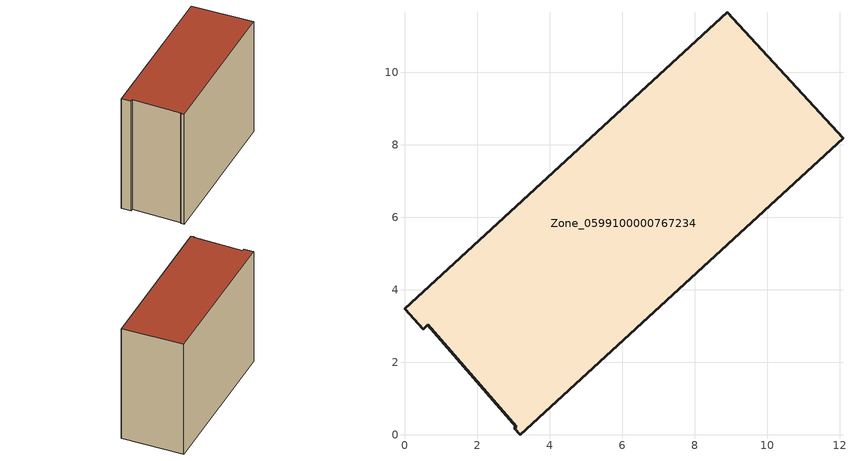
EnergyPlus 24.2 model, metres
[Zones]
Zone_0599100000767234
 floor ground (C_G): 3.03,0.18 3.07,0.23 0.64,3.04 0.52,2.92 0,3.48 8.9,11.66 12.09,8.18 3.19,0 z3.4
 wall outside (C_F): 0.52,2.92 0.64,3.04 3.07,0.23 3.03,0.18 3.19,0 12.09,8.18 8.9,11.66 0,3.48 0.52,2.92 z3.4:12.66
 roof outside (C_R): 3.07,0.23 3.03,0.18 3.19,0 12.09,8.18 8.9,11.66 0,3.48 0.52,2.92 0.64,3.04 z12.66
[BUILDING]
Pand.0599100000767234: North Axis=0; Terrain=City; Loads Convergence Tolerance Value=0.04; Temperature Convergence Tolerance Value=0.4; Solar Distribution=FullExterior; Maximum Number of Warmup Days=25; Minimum Number of Warmup Days=1
[Site:Location]
Rotterdam.The.Hague.AP_ZH_NLD Design_Conditions: Latitude=51.96; Longitude=4.45; Time Zone=1; Elevation=-4.5
[SITE:GROUNDTEMPERATURE:BUILDINGSURFACE]
18, 18, 18, 18, 18, 18, 18, 18, 18, 18, 18, 18
[MATERIAL] Thermal Absorptance=0.9; Solar Absorptance=0.7; Visible Absorptance=0.7
Name | Roughness | Thickness | Conductivity | Density | Specific Heat
G.TI.2006-2014 | MediumSmooth | 0.15 | 0.06 | 540 | 1210
F.TI.2006-2014 | Rough | 0.3 | 0.12 | 1920 | 840
R.TI.2006-2014 | MediumRough | 0.2 | 0.08 | 1500 | 1000
[CONSTRUCTION]
C_G: G.TI.2006-2014
C_F: F.TI.2006-2014
C_R: R.TI.2006-2014
[ZONE]
Zone_0599100000767234: Type=1; Multiplier=1; Ceiling Height=Autocalculate; Volume=Autocalculate; Floor Area=autocalculate; Part of Total Floor Area=Yes
[ZONEINFILTRATION:DESIGNFLOWRATE]
Infil_Zone_0599100000767234: Zone or ZoneList or Space or SpaceList=Zone_0599100000767234; Schedule=AlwaysOn; Design Flow Rate Calculation Method=Flow/Area; Flow Rate per Floor Area=0.0015; Constant Term Coefficient=1; Temperature Term Coefficient=0; Velocity Term Coefficient=0; Velocity Squared Term Coefficient=0
[HVACTEMPLATE:ZONE:IDEALLOADSAIRSYSTEM]
Zone_0599100000767234: Maximum Heating Supply Air Temperature=50; Minimum Cooling Supply Air Temperature=13; Maximum Heating Supply Air Humidity Ratio=0.0156; Minimum Cooling Supply Air Humidity Ratio=0.0077; Heating Limit=NoLimit; Cooling Limit=NoLimit; Dehumidification Control Type=ConstantSensibleHeatRatio; Cooling Sensible Heat Ratio=0.7; Dehumidification Setpoint=60; Humidification Control Type=None; Humidification Setpoint=30; Outdoor Air Method=None; Outdoor Air Flow Rate per Person=0.00944; Outdoor Air Flow Rate per Zone Floor Area=0; Outdoor Air Flow Rate per Zone=0; Demand Controlled Ventilation Type=None; Outdoor Air Economizer Type=NoEconomizer; Heat Recovery Type=None; Sensible Heat Recovery Effectiveness=0.7; Latent Heat Recovery Effectiveness=0.65
[ZONECONTROL:THERMOSTAT]
ThermostatControl_Zone_0599100000767234: Zone or ZoneList=Zone_0599100000767234; Control Type Schedule=DualSetpointControlType; Control 1=Thermostat_Zone_0599100000767234; Temperature Difference Between Cutout And Setpoint=0
[THERMOSTATSETPOINT:DUALSETPOINT]
Thermostat_Zone_0599100000767234: Heating Setpoint Temperature Schedule=HeatingSetpoint_Zone_0599100000767234; Cooling Setpoint Temperature Schedule=CoolingSetpoint_Zone_0599100000767234
[SCHEDULE:COMPACT]
HeatingSetpoint_Zone_0599100000767234: Through: 12/31, For: AllDays, Until: 24:00, 21
CoolingSetpoint_Zone_0599100000767234: Through: 12/31, For: AllDays, Until: 24:00, 24
DualSetpointControlType: Through: 12/31, For: AllDays, Until: 24:00, 4
AlwaysOn: Through: 12/31, For: AllDays, Until: 24:00, 1
